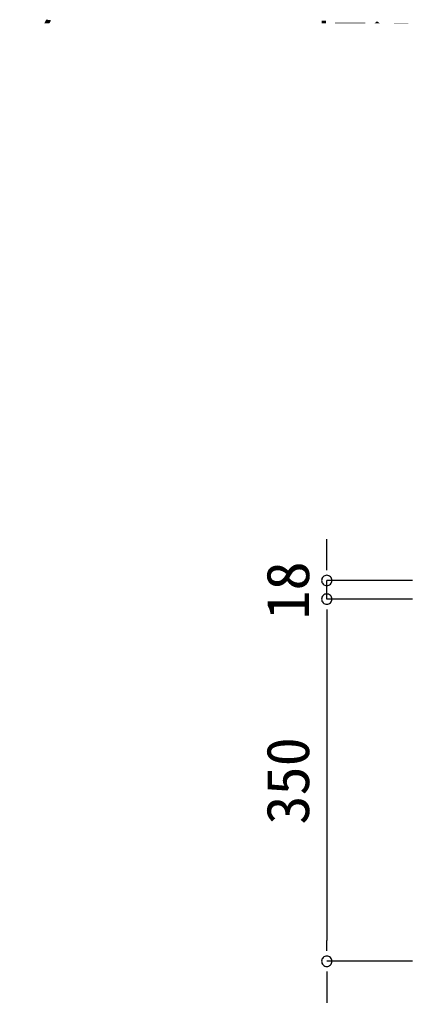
# Model space of a CAD drawing. Units: millimetres, scale not verified. Extents: x -4205 to 4205, y -2975 to 2975.
# Drawn here: x -94 to 292, y -583 to 360 of the extents above; entities that cross this region are included whole.
import ezdxf
from ezdxf.enums import TextEntityAlignment as Align

# ---------------------------------------------------------------- set-up
doc = ezdxf.new("R2010")
doc.units = ezdxf.units.MM
doc.header["$LTSCALE"] = 20
for name, color, linetype in [('0-0', 7, 'Continuous'), ('0-4', 3, 'Continuous'), ('0-5', 7, 'Continuous')]:
    doc.layers.add(name, color=color, linetype=linetype)
doc.styles.add('ＭＳ ゴシック', font='')
doc.styles.get('ＭＳ ゴシック').set_extended_font_data('MS Gothic')

msp = doc.modelspace()

# ---------------------------------------------------------------- linework, layer by layer
at = {"layer": '0-4'}
for p, q in [((202.49, -161.6), (202.49, -141.6)), ((285.34, -181.6), (202.49, -181.6)), ((202.49, -199.6), (202.49, -181.6)), ((285.34, -199.6), (202.49, -199.6)), ((285.34, -199.6), (202.49, -199.6)), ((202.49, -219.6), (202.49, -239.59)), ((202.49, -219.6), (202.49, -529.6)), ((285.34, -549.6), (202.49, -549.6)), ((285.34, -549.6), (202.49, -549.6)), ((202.49, -569.6), (202.49, -879.6))]:
    msp.add_line(p, q, dxfattribs=at)
at = {"layer": '0-5', "color": 3}
for p, q in [((202.49, -171.6), (202.49, -161.6)), ((202.49, -209.6), (202.49, -219.6)), ((202.49, -209.6), (202.49, -219.6)), ((202.49, -539.6), (202.49, -529.6)), ((202.49, -559.6), (202.49, -569.6))]:
    msp.add_line(p, q, dxfattribs=at)
at = {"layer": '0-5'}
for points in [[(202.49, -176.6), (201.51, -176.69), (200.57, -176.98), (199.71, -177.44), (198.95, -178.06), (198.33, -178.82), (197.87, -179.68), (197.58, -180.62), (197.49, -181.6), (197.58, -182.57), (197.87, -183.51), (198.33, -184.37), (198.95, -185.13), (199.71, -185.75), (200.57, -186.22), (201.51, -186.5), (202.49, -186.6), (203.46, -186.5), (204.4, -186.22), (205.26, -185.75), (206.02, -185.13), (206.64, -184.37), (207.11, -183.51), (207.39, -182.57), (207.49, -181.6), (207.39, -180.62), (207.11, -179.68), (206.64, -178.82), (206.02, -178.06), (205.26, -177.44), (204.4, -176.98), (203.46, -176.69)], [(202.49, -204.6), (203.46, -204.5), (204.4, -204.22), (205.26, -203.75), (206.02, -203.13), (206.64, -202.37), (207.11, -201.51), (207.39, -200.57), (207.49, -199.6), (207.39, -198.62), (207.11, -197.68), (206.64, -196.82), (206.02, -196.06), (205.26, -195.44), (204.4, -194.98), (203.46, -194.69), (202.49, -194.6), (201.51, -194.69), (200.57, -194.98), (199.71, -195.44), (198.95, -196.06), (198.33, -196.82), (197.87, -197.68), (197.58, -198.62), (197.49, -199.6), (197.58, -200.57), (197.87, -201.51), (198.33, -202.37), (198.95, -203.13), (199.71, -203.75), (200.57, -204.22), (201.51, -204.5)], [(202.49, -204.6), (203.46, -204.5), (204.4, -204.22), (205.26, -203.75), (206.02, -203.13), (206.64, -202.37), (207.11, -201.51), (207.39, -200.57), (207.49, -199.6), (207.39, -198.62), (207.11, -197.68), (206.64, -196.82), (206.02, -196.06), (205.26, -195.44), (204.4, -194.98), (203.46, -194.69), (202.49, -194.6), (201.51, -194.69), (200.57, -194.98), (199.71, -195.44), (198.95, -196.06), (198.33, -196.82), (197.87, -197.68), (197.58, -198.62), (197.49, -199.6), (197.58, -200.57), (197.87, -201.51), (198.33, -202.37), (198.95, -203.13), (199.71, -203.75), (200.57, -204.22), (201.51, -204.5)], [(202.49, -544.6), (201.51, -544.69), (200.57, -544.98), (199.71, -545.44), (198.95, -546.06), (198.33, -546.82), (197.87, -547.68), (197.58, -548.62), (197.49, -549.6), (197.58, -550.57), (197.87, -551.51), (198.33, -552.37), (198.95, -553.13), (199.71, -553.75), (200.57, -554.22), (201.51, -554.5), (202.49, -554.6), (203.46, -554.5), (204.4, -554.22), (205.26, -553.75), (206.02, -553.13), (206.64, -552.37), (207.11, -551.51), (207.39, -550.57), (207.49, -549.6), (207.39, -548.62), (207.11, -547.68), (206.64, -546.82), (206.02, -546.06), (205.26, -545.44), (204.4, -544.98), (203.46, -544.69)], [(202.49, -554.6), (203.46, -554.5), (204.4, -554.22), (205.26, -553.75), (206.02, -553.13), (206.64, -552.37), (207.11, -551.51), (207.39, -550.57), (207.49, -549.6), (207.39, -548.62), (207.11, -547.68), (206.64, -546.82), (206.02, -546.06), (205.26, -545.44), (204.4, -544.98), (203.46, -544.69), (202.49, -544.6), (201.51, -544.69), (200.57, -544.98), (199.71, -545.44), (198.95, -546.06), (198.33, -546.82), (197.87, -547.68), (197.58, -548.62), (197.49, -549.6), (197.58, -550.57), (197.87, -551.51), (198.33, -552.37), (198.95, -553.13), (199.71, -553.75), (200.57, -554.22), (201.51, -554.5)]]:
    msp.add_lwpolyline(points, close=True, dxfattribs=at)

# ---------------------------------------------------------------- texts
at = {"layer": '0-0', "style": 'ＭＳ ゴシック'}
for s, p in [('鬼目ナット埋込み', (-94.14, 300.2)), ('16ヶ所', (-94.14, 243.75))]:
    msp.add_text(s, height=41.38, dxfattribs=at).set_placement(p, align=Align.BOTTOM_LEFT)
at = {"layer": '0-4', "color": 7, "style": 'ＭＳ ゴシック'}
for s, p in [('18', (197.89, -219.38)), ('350', (197.89, -417.49))]:
    msp.add_text(s, height=41.38, rotation=90, dxfattribs=at).set_placement(p, align=Align.BOTTOM_LEFT)

# ---------------------------------------------------------------- next in the draw order: wipeouts: each hides what was drawn before it
msp.add_wipeout([(-94.14, 243.89), (363.63, 356.78), (363.63, 243.89), (363.63, 243.89)])

# ---------------------------------------------------------------- next in the draw order: wipeouts: each hides what was drawn before it
msp.add_wipeout([(-94.14, 356.78), (363.63, 356.78), (-94.14, 243.89), (-94.14, 243.89)])

doc.saveas('drawing.dxf')
